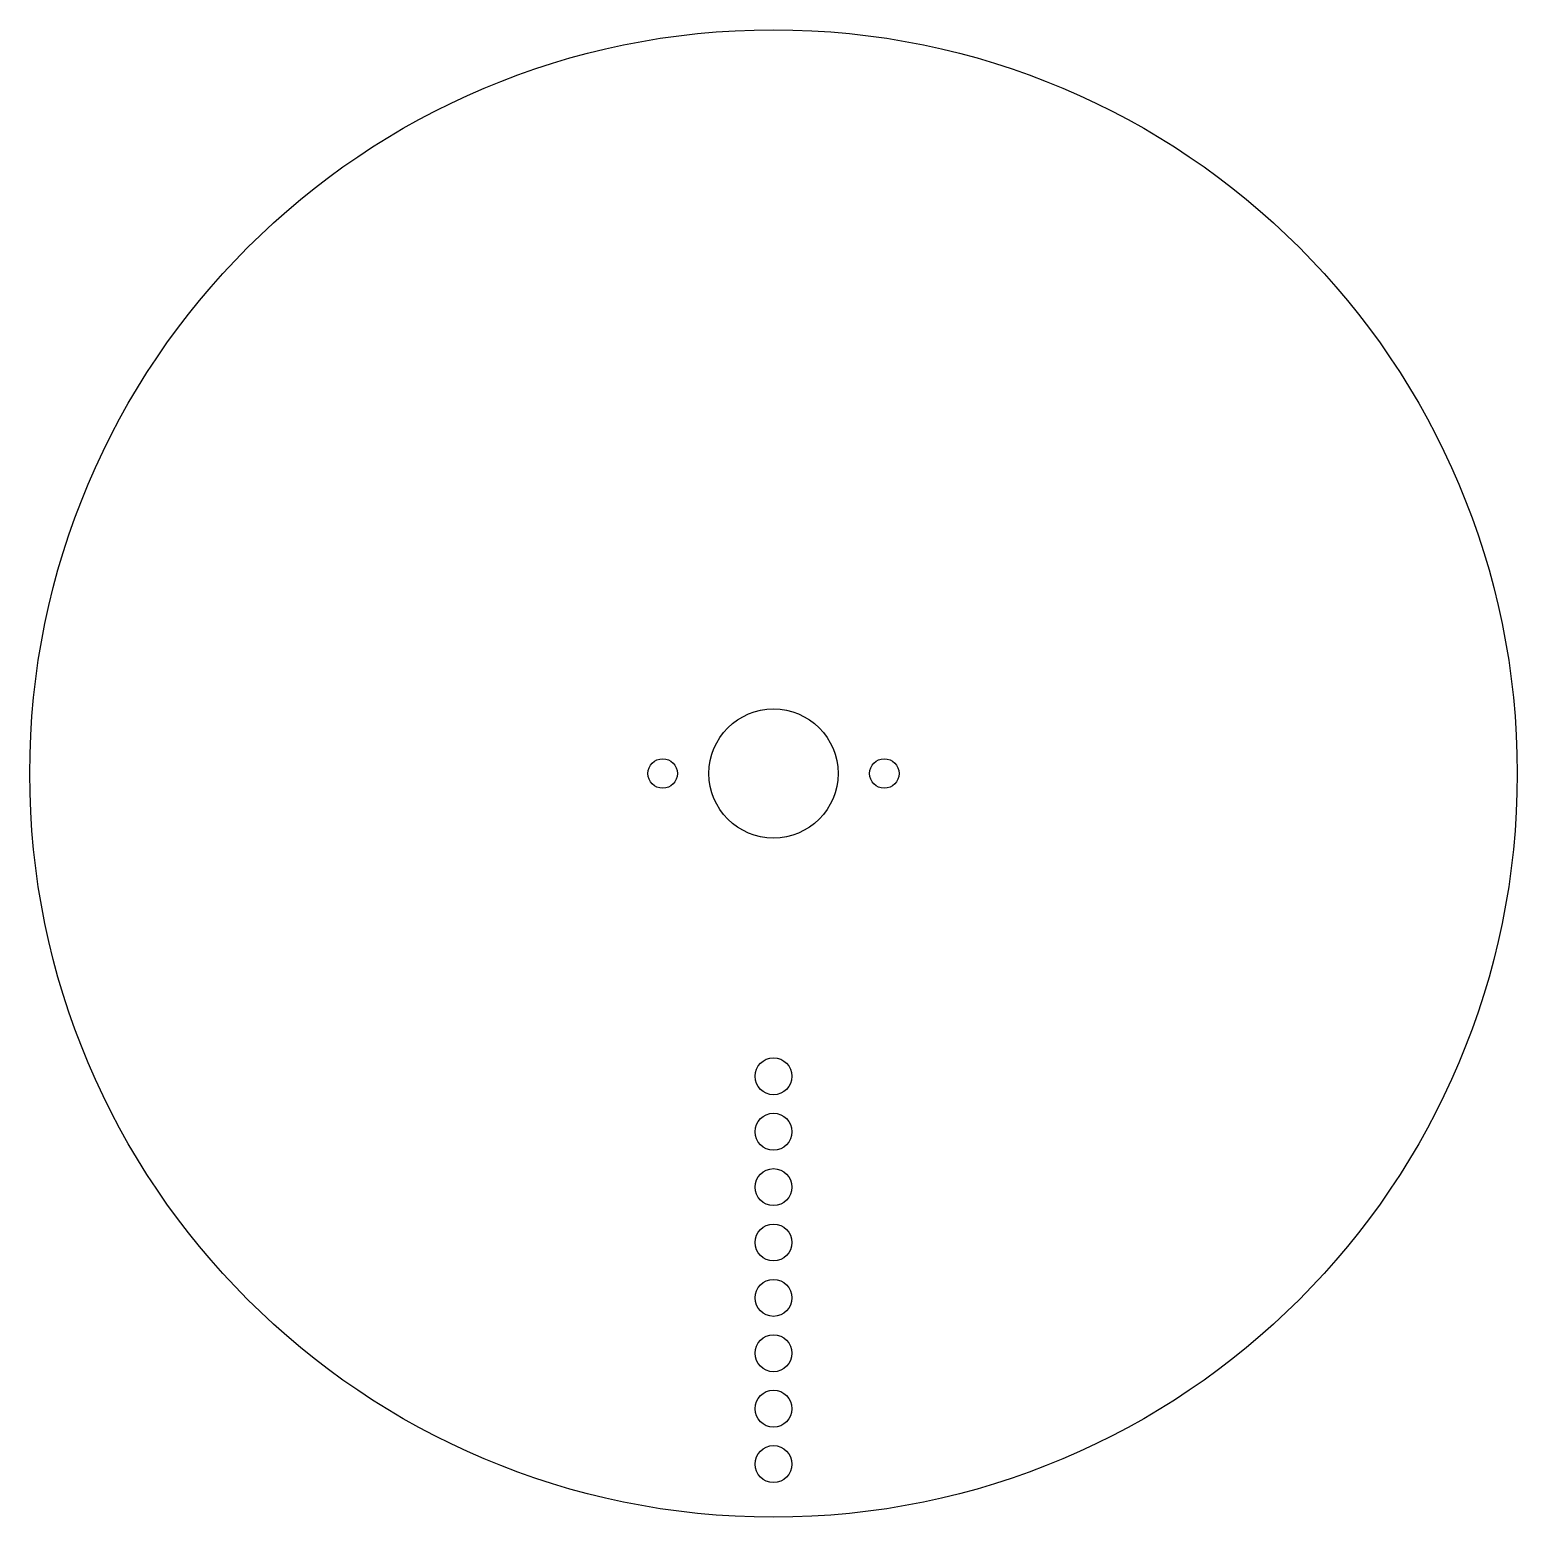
# Model space of a CAD drawing. Header units: millimetres. Extents: x -101 to 101, y -101 to 101.
import ezdxf

# ---------------------------------------------------------------- set-up
doc = ezdxf.new("R2010")
doc.units = ezdxf.units.MM

# ---------------------------------------------------------------- blocks, each defined once
blk = doc.blocks.new('*U1')
at = {"color": 7, "linetype": 'Continuous', "lineweight": 25}
blk.add_circle((0, 0), 2.5, dxfattribs=at)
blk = doc.blocks.new('*U2')
at = {"color": 0, "linetype": 'ByBlock', "lineweight": -2, "transparency": 16777216}
for p in [(0, 0), (0, -7.5), (0, -15), (0, -22.5), (0, -30), (0, -37.5), (0, -45), (0, -52.5)]:
    blk.add_blockref('*U1', p, dxfattribs=at)

msp = doc.modelspace()

# ---------------------------------------------------------------- linework, layer by layer
at = {"color": 7, "linetype": 'Continuous', "lineweight": 25}
msp.add_circle((0, 0), 100.7, dxfattribs=at)
for centre, radius in [((0, 0), 8.75), ((-15, 0), 2), ((15, 0), 2)]:
    msp.add_circle(centre, radius)

# ---------------------------------------------------------------- block references
msp.add_blockref('*U2', (0, -41))

doc.saveas('drawing.dxf')
